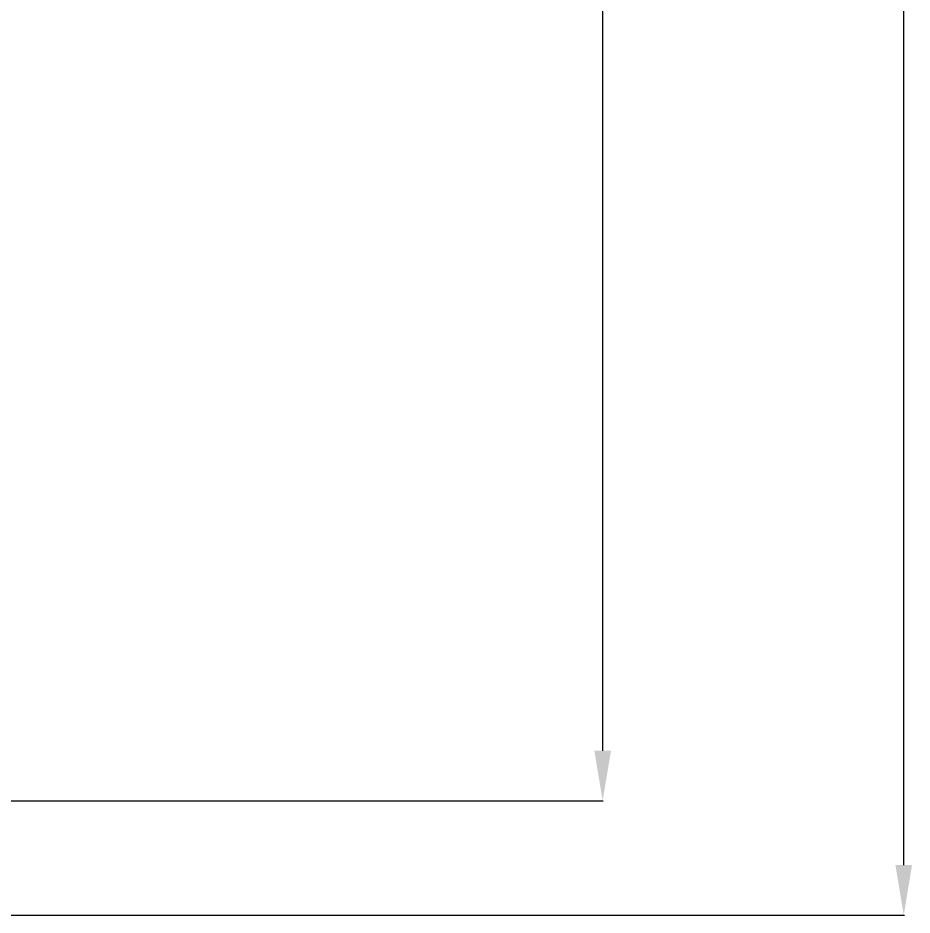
# Model space of a CAD drawing. Header units: inches. Extents: x 67335 to 69337, y -6743 to -3973.
# Drawn here: x 69081.2 to 69260.2, y -5410.9 to -5231.4 of the extents above; entities that cross this region are included whole.
import ezdxf

# ---------------------------------------------------------------- set-up
doc = ezdxf.new("R2010")
doc.units = ezdxf.units.IN
doc.header["$LTSCALE"] = 2.574606
doc.header["$MEASUREMENT"] = 0
doc.layers.get('0').update_dxf_attribs({"linetype": 'CONTINUOUS'})

msp = doc.modelspace()

# ---------------------------------------------------------------- linework, layer by layer
at = {"color": 7}
for p, q in [((69198.25, -5378.03), (69198.25, -5030.99)), ((69258.53, -5400.92), (69258.53, -5042.44)), ((68963.14, -5388.03), (69198.38, -5388.03)), ((68774.69, -5410.92), (69258.65, -5410.92))]:
    msp.add_line(p, q, dxfattribs=at)
for points in [[(69196.58, -5378.03), (69199.92, -5378.03), (69198.25, -5388.03)], [(69256.86, -5400.92), (69260.19, -5400.92), (69258.53, -5410.92)]]:
    msp.add_solid(points, dxfattribs=at)

doc.saveas('drawing.dxf')
